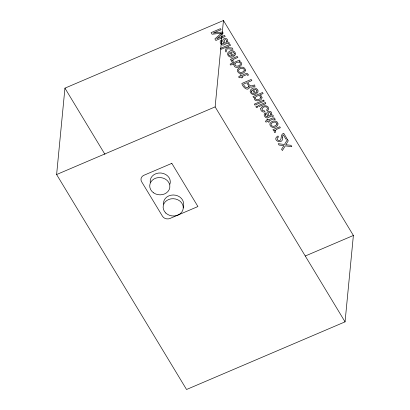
<?xml version="1.0" encoding="UTF-8"?>
<svg xmlns="http://www.w3.org/2000/svg" width="410" height="410" viewBox="0 0 410 410"><rect width="100%" height="100%" fill="white"/><g stroke="black" fill="none" stroke-linecap="round" stroke-linejoin="round"><path stroke-width="0.61" d="M56.621 174.532L64.939 88.15L223.45 20.5L353.379 235.468L345.061 321.85L186.55 389.5L56.621 174.532L215.132 106.882L223.45 20.5M183.265 207.942L183.624 204.226A10.091 8.641 5.5 0 0 173.281 194.981A10.091 8.641 5.5 0 0 163.518 204.175M305.24 256.014L353.379 235.468M215.132 106.882L345.061 321.85M64.939 88.15L104.939 154.339M150.234 182.378A10.091 8.641 5.5 0 1 161.033 173.01A10.091 8.641 5.5 0 1 169.94 184.208M221.236 41.876L221.518 42.912L222.415 43.844L223.486 43.844L224.003 43.322C219.396 37.986 229.262 36.172 227.509 42.158L228.242 42.061L229.118 42.63L229.421 43.368L228.57 43.732C227.304 41.671 224.542 45.802 222.486 45.033C220.534 44.475 218.889 40.99 221.421 40.078L221.984 41.015L221.236 41.876M265.26 114.713L265.542 115.748L266.438 116.681L267.51 116.681L268.027 116.158C263.42 110.823 273.285 109.009 271.533 114.995L272.266 114.897L273.142 115.466L273.444 116.204L272.594 116.568C271.328 114.508 268.565 118.639 266.51 117.87C264.558 117.311 262.912 113.826 265.444 112.914L266.008 113.852L265.26 114.713M234.407 53.561L233.72 55.017L234.315 56.001C238.102 53.023 232.127 48.631 229.18 51.511C224.864 53.9 230.118 59.327 233.459 56.467L230.82 52.101L233.162 51.926L234.407 53.561M256.988 90.928L256.306 92.383L256.901 93.367C260.688 90.39 254.712 85.998 251.766 88.878C247.45 91.266 252.703 96.698 256.045 93.839L253.406 89.467L255.748 89.298L256.988 90.928M282.372 137.232C284.14 145.565 270.626 140.404 277.949 135.997L278.564 137.012C275.238 137.862 278.41 142.301 280.578 140.02C281.747 137.801 280.435 134.213 283.725 133.286L287.031 138.754L285.949 139.215L283.315 134.864L282.51 136.094L282.372 137.232M228.672 53.987C228.508 55.657 230.569 56.534 231.927 55.832L229.923 52.521L228.672 53.987M251.258 91.353C251.094 93.024 253.154 93.9 254.513 93.198L252.509 89.887L251.258 91.353M232.798 60.388L233.28 61.777L232.065 62.294L231.624 61.372L232.193 59.788L231.009 60.296L230.435 59.342L237.272 56.426L237.877 57.426L233.946 59.107L232.798 60.388M275.289 130.693L275.771 132.082L274.562 132.599L274.121 131.677L274.685 130.093L273.506 130.6L272.932 129.647L279.763 126.731L280.368 127.73L276.437 129.411L275.289 130.693M245.503 70.089C245.252 73.82 238.769 75.132 237.492 71.299A3.193 2.732 5.5 0 1 237.58 69.449C239.153 66.358 244.995 66.056 245.503 70.089M260.724 108.691C260.391 110.936 262.984 112.786 265.029 111.797L264.44 110.823C260.042 111.443 262.538 105.806 265.87 106.841A1.594 1.363 5.5 0 1 267.023 107.369L267.453 108.906L266.561 109.921L267.151 110.895L268.15 110.1A2.655 2.27 5.5 0 0 268.693 108.737C268.406 104.432 261.631 105.088 260.724 108.691M278.041 123.922C277.79 127.659 271.307 128.971 270.031 125.132A3.193 2.732 5.5 0 1 270.118 123.287C271.692 120.197 277.539 119.894 278.041 123.922M226.853 41.323L226.289 42.548L224.905 43.204C222.768 40.682 225.746 37.31 226.853 41.323M270.877 114.159L270.313 115.384L268.929 116.04C266.792 113.519 269.77 110.146 270.877 114.159M233.869 64.196C233.761 71.591 247.245 64.15 239.184 61.413L240.06 61.039L239.501 60.116L230.092 64.129L230.681 65.103L234.084 63.652L233.869 64.196M260.806 97.324C260.458 99.656 256.024 100.947 255.153 98.323C255.128 95.807 260.278 94.326 260.806 97.324M249.808 86.756C248.086 92.491 242.412 86.741 241.823 83.466L251.197 79.463L251.868 80.57L247.845 82.287C249.013 86.141 251.274 86.659 254.477 84.896L255.087 86.341C253.329 85.787 251.484 88.196 249.808 86.756M234.961 63.852C234.32 67.199 239.578 66.543 240.46 64.226C240.685 61.146 235.96 61.761 234.961 63.852M262.036 97.626C261.677 101.864 252.739 102.136 254.482 97.175L253.58 97.565L252.99 96.591L262.518 92.522L263.123 93.526L259.632 95.012L261.211 95.73L262.036 97.626M244.36 70.141C243.75 72.35 239.532 73.708 238.574 71.027A1.768 1.512 5.5 0 1 238.779 69.802C240.029 67.983 244.037 67.266 244.36 70.141M276.899 123.979C276.289 126.188 272.071 127.541 271.112 124.865A1.768 1.512 5.5 0 1 271.317 123.635C272.568 121.816 276.576 121.099 276.899 123.979M227.98 46.397L227.611 47.616L232.178 48.001L232.952 49.282L227.222 48.698L226.038 52.07L225.269 50.789L226.617 46.981L221.174 49.302L220.59 48.344L229.969 44.341L230.548 45.305L227.98 46.397M248.721 86.684C247.163 89.631 243.837 86.284 243.581 84.106L246.784 82.738L248.332 85.3L248.721 86.684M287.482 139.497L284.448 144.479L278.221 143.684L279.056 145.068L283.904 145.627L281.567 149.225L282.367 150.542L285.278 145.852L291.823 146.677L290.992 145.304L285.806 144.745L288.291 140.835L287.482 139.497M221.405 33.19L214.886 38.904L215.834 40.472L225.213 36.475L224.577 35.424L216.68 38.817L223.178 33.113L222.517 32.016L213.19 33.041L221.118 29.694L220.477 28.639L211.104 32.641L212.062 34.225L221.405 33.19M240.947 74.779L240.009 75.179L240.496 75.983L238.584 76.798L239.199 77.813L241.106 76.998L241.68 77.946L242.617 77.546L242.043 76.598L246.507 74.692L247.112 74.697L247.609 75.419L248.516 75.03C247.522 71.448 243.325 75.143 241.434 75.583L240.947 74.779M263.686 100.127L254.313 104.13L254.917 105.134L264.291 101.132L263.686 100.127M257.126 106.077L255.825 106.636L256.44 107.651L257.741 107.097L257.126 106.077M265.198 102.633L258.397 105.534L259.012 106.554L265.813 103.653L265.198 102.633M267.74 119.11L266.802 119.51L267.289 120.314L265.383 121.129L265.993 122.144L267.904 121.329L268.478 122.282L269.416 121.883L268.842 120.929L273.301 119.023L273.906 119.033L274.408 119.751L275.31 119.361C274.321 115.779 270.118 119.474 268.227 119.915L267.74 119.11M171.826 163.359L143.941 175.26A5.607 4.802 5.5 0 0 141.599 181.691L162.478 216.239A5.607 4.802 5.5 0 0 170.042 218.443L197.927 206.543L171.826 163.359M165.799 213.036A10.091 8.641 5.5 0 0 182.819 210.156A10.091 8.641 5.5 0 0 170.965 198.86A10.091 8.641 5.5 0 0 165.799 213.036M153.565 192.828A10.091 8.641 5.5 0 0 169.776 187.683A10.091 8.641 5.5 0 0 156.066 178.063A10.091 8.641 5.5 0 0 153.565 192.828"/></g></svg>
